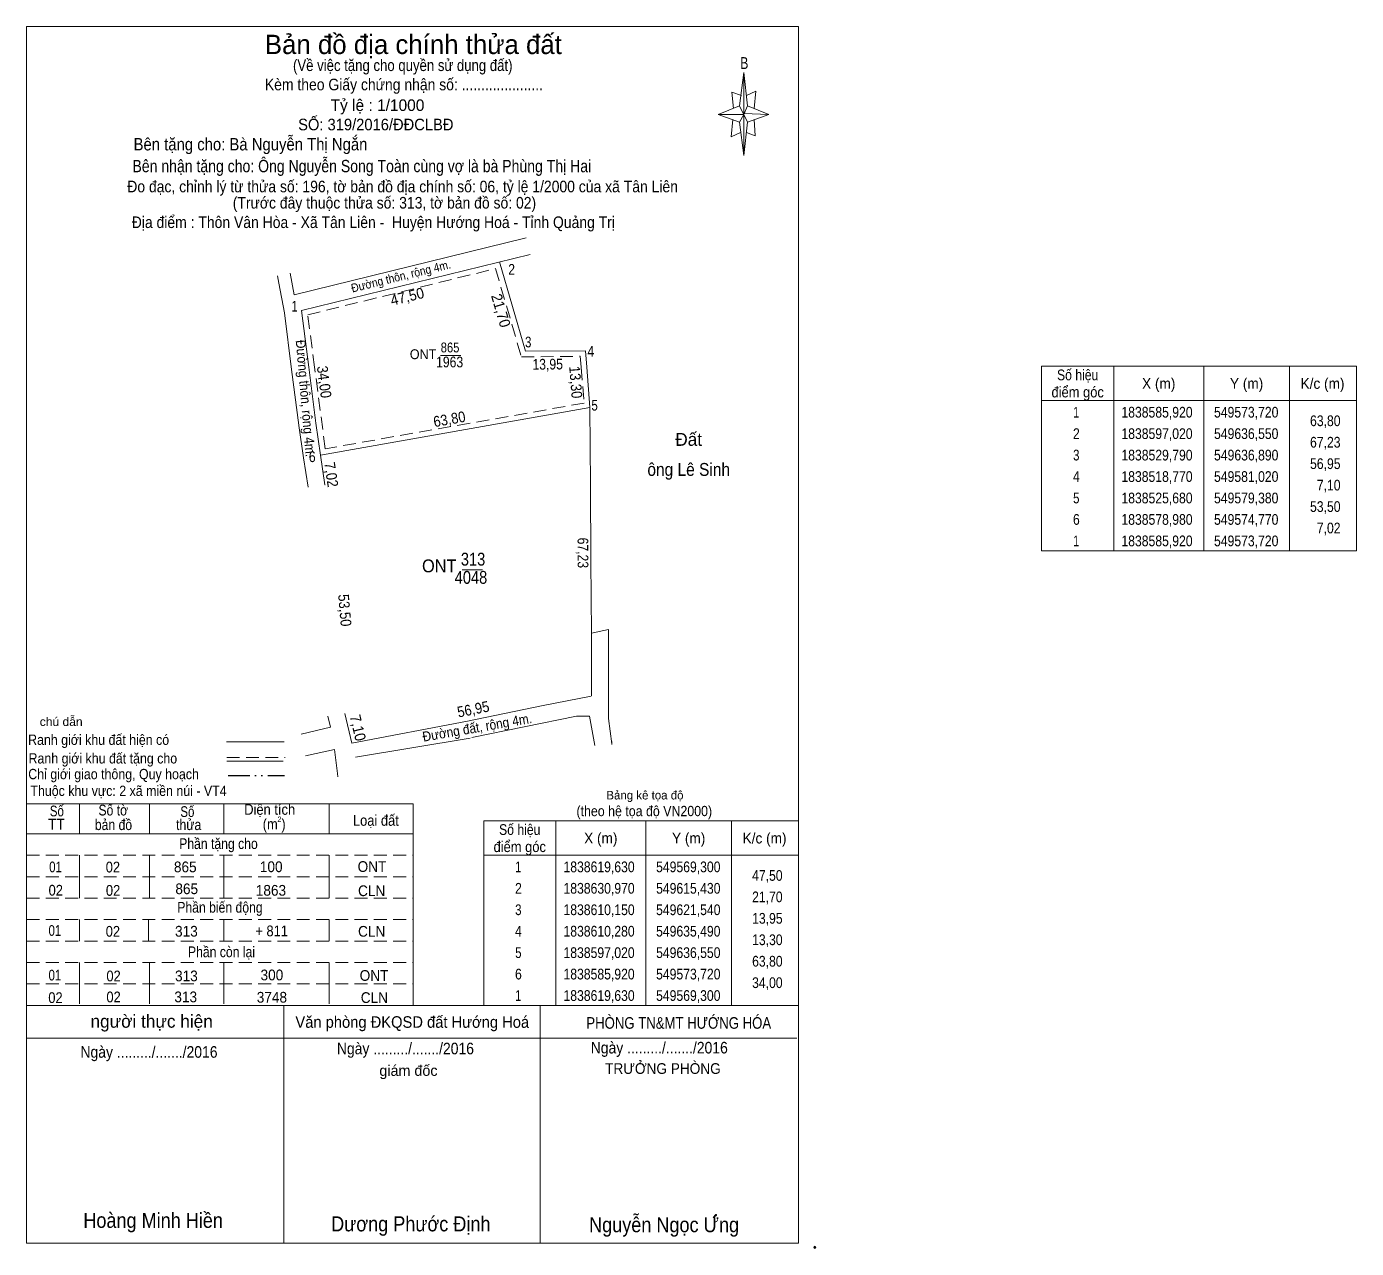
# Model space of a CAD drawing. Header units: metres. Extents: x 546685 to 549815, y 1838297 to 1838686.
# Drawn here: x 549505.2 to 549815.3, y 1838401 to 1838685.9 of the extents above; entities that cross this region are included whole.
import ezdxf
from ezdxf.enums import TextEntityAlignment as Align

# ---------------------------------------------------------------- set-up
doc = ezdxf.new("R2010")
doc.units = ezdxf.units.M
doc.header["$PDMODE"] = 32
doc.header["$PDSIZE"] = 0.5
for name, pattern in [('DASH_DOUBLE_DOT', [9.2, 5, -1.2, 0.3, -1.2, 0.3, -1.2]), ('DOTTED', [1.5, 0.3, -1.2]), ('MEDIUM_DASHED', [4.5, 3, -1.5])]:
    doc.linetypes.add(name, pattern=pattern)
for name, color, linetype, lineweight in [('1', 7, 'DOTTED', 13), ('14', 7, 'Continuous', 13), ('63', 7, 'Continuous', 13), ('7', 7, 'Continuous', 13)]:
    doc.layers.add(name, color=color, linetype=linetype, lineweight=lineweight)

msp = doc.modelspace()

# ---------------------------------------------------------------- hatches: boundary and pattern name
at = {"layer": '7'}
msp.add_hatch(color=256, dxfattribs=at).paths.add_polyline_path([(549666, 1838408.65), (549666.08, 1838408.71), (549666.1, 1838408.81), (549666.04, 1838408.87), (549665.96, 1838408.91), (549665.88, 1838408.87), (549665.8, 1838408.83), (549665.26, 1838408.23), (549665.4, 1838408.23)])

# ---------------------------------------------------------------- linework, layer by layer
at = {"layer": '1', "linetype": 'MEDIUM_DASHED'}
for points in [[(549572.33, 1838606.43), (549570.73, 1838618.65), (549614.54, 1838629.42), (549620.58, 1838608.85), (549634.3, 1838608.98), (549634.5, 1838606.43)], [(549634.5, 1838606.43), (549635.17, 1838598.08), (549574.82, 1838587.42), (549572.33, 1838606.43)]]:
    msp.add_lwpolyline(points, dxfattribs=at)
at = {"layer": '14'}
msp.add_line((549601.73, 1838609.15), (549606.45, 1838609.15), dxfattribs=at)
at = {"layer": '63'}
for p, q in [((549758.69, 1838606.65), (549758.69, 1838563.65)), ((549779.69, 1838606.65), (549779.69, 1838563.65)), ((549799.69, 1838606.65), (549799.69, 1838563.65)), ((549741.89, 1838598.65), (549815.29, 1838598.65)), ((549628.58, 1838500.65), (549628.58, 1838457.65)), ((549649.58, 1838500.65), (549649.58, 1838457.65)), ((549669.58, 1838500.65), (549669.58, 1838457.65)), ((549611.78, 1838492.65), (549685.18, 1838492.65))]:
    msp.add_line(p, q, dxfattribs=at)
for points in [[(549741.89, 1838606.65), (549815.29, 1838606.65), (549815.29, 1838563.65), (549741.89, 1838563.65)], [(549611.78, 1838500.65), (549685.18, 1838500.65), (549685.18, 1838457.65), (549611.78, 1838457.65)]]:
    msp.add_lwpolyline(points, close=True, dxfattribs=at)
at = {"layer": '7'}
for p, q in [((549671.46, 1838667.37), (549672.46, 1838675.17)), ((549673.26, 1838667.37), (549678.26, 1838665.37)), ((549671.46, 1838663.57), (549666.46, 1838665.37)), ((549674.86, 1838664.17), (549675.06, 1838660.37)), ((549673.26, 1838663.57), (549672.46, 1838655.77)), ((549675.06, 1838660.37), (549673.06, 1838661.17)), ((549567.6, 1838623.33), (549621.66, 1838636.62)), ((549569.3, 1838619.63), (549622.62, 1838632.74)), ((549615.43, 1838630.97), (549621.54, 1838610.15)), ((549563.98, 1838626), (549563.67, 1838627.74)), ((549567.6, 1838623.33), (549566.67, 1838628.33)), ((549565.33, 1838619.13), (549563.98, 1838626)), ((549565.33, 1838619.13), (549566.99, 1838605.93)), ((549635.49, 1838610.28), (549621.54, 1838610.15)), ((549566.99, 1838605.93), (549568.63, 1838592.91)), ((549636.55, 1838597.02), (549573.72, 1838585.92)), ((549569.76, 1838585.33), (549568.64, 1838592.82)), ((549573.72, 1838585.92), (549572.6, 1838593.41)), ((549570.81, 1838578.45), (549569.77, 1838585.32)), ((549606.76, 1838559.17), (549611.49, 1838559.17)), ((549636.88, 1838544.44), (549636.77, 1838561.25)), ((549640.88, 1838545.3), (549636.88, 1838544.44)), ((549636.89, 1838529.79), (549636.88, 1838544.44)), ((549640.88, 1838524.55), (549640.88, 1838545.3)), ((549575.41, 1838525.1), (549576.03, 1838522.51)), ((549579.38, 1838525.68), (549581.02, 1838518.77)), ((549640.88, 1838524.55), (549641.66, 1838518.61)), ((549569.18, 1838520.85), (549576.03, 1838522.51)), ((549607.97, 1838523.94), (549581.02, 1838518.77)), ((549551.78, 1838519.12), (549565.22, 1838519.12)), ((549608.62, 1838519.99), (549581.87, 1838515.56)), ((549641.67, 1838518.46), (549641.62, 1838519.21)), ((549570.25, 1838515.87), (549576.95, 1838517.35)), ((549576.95, 1838517.35), (549577.67, 1838511.72)), ((549551.86, 1838514.63), (549565.02, 1838514.63)), ((549577.67, 1838511.72), (549577.77, 1838510.91)), ((549505.18, 1838504.65), (549595.34, 1838504.65)), ((549517.54, 1838504.65), (549517.54, 1838497.81)), ((549533.82, 1838504.65), (549533.82, 1838497.65)), ((549551.14, 1838504.65), (549551.14, 1838497.65)), ((549575.74, 1838504.65), (549575.74, 1838497.65)), ((549595.34, 1838504.65), (549595.34, 1838457.65)), ((549505.18, 1838497.65), (549595.34, 1838497.65)), ((549517.54, 1838492.65), (549517.54, 1838482.65)), ((549533.82, 1838492.65), (549533.82, 1838482.65)), ((549551.14, 1838492.65), (549551.14, 1838482.65)), ((549575.74, 1838492.65), (549575.74, 1838482.65)), ((549517.54, 1838477.65), (549517.54, 1838472.65)), ((549533.62, 1838477.65), (549533.62, 1838472.65)), ((549551.14, 1838477.65), (549551.14, 1838472.65)), ((549575.74, 1838477.65), (549575.74, 1838472.65)), ((549517.54, 1838467.65), (549517.54, 1838458.01)), ((549533.82, 1838467.65), (549533.82, 1838458.01)), ((549551.14, 1838467.65), (549551.14, 1838458.01)), ((549575.74, 1838467.65), (549575.74, 1838458.01)), ((549505.18, 1838457.65), (549685.18, 1838457.65)), ((549565.18, 1838457.65), (549565.18, 1838402.25)), ((549624.98, 1838457.65), (549624.98, 1838402.25)), ((549505.18, 1838450.05), (549684.78, 1838450.05))]:
    msp.add_line(p, q, dxfattribs=at)
at = {"layer": '7', "linetype": 'MEDIUM_DASHED'}
for p, q in [((549551.86, 1838515.43), (549565.44, 1838515.43)), ((549505.18, 1838492.65), (549595.34, 1838492.65)), ((549505.18, 1838487.65), (549595.34, 1838487.65)), ((549505.18, 1838482.65), (549595.34, 1838482.65)), ((549505.18, 1838477.65), (549595.34, 1838477.65)), ((549505.18, 1838472.65), (549595.34, 1838472.65)), ((549505.18, 1838467.65), (549595.34, 1838467.65)), ((549505.18, 1838462.65), (549595.34, 1838462.65))]:
    msp.add_line(p, q, dxfattribs=at)
at = {"layer": '7', "linetype": 'DASH_DOUBLE_DOT', "lineweight": 25}
msp.add_line((549552.22, 1838511.28), (549565.3, 1838511.28), dxfattribs=at)
at = {"layer": '7'}
for points in [[(549505.18, 1838685.85), (549685.18, 1838685.85), (549685.18, 1838402.25), (549505.18, 1838402.25)], [(549672.46, 1838675.17), (549673.26, 1838667.37), (549672.46, 1838665.37)], [(549672.46, 1838665.37), (549666.46, 1838665.37), (549671.46, 1838667.37), (549673.26, 1838663.57), (549678.26, 1838665.37), (549672.46, 1838665.57)], [(549672.46, 1838665.37), (549672.46, 1838655.77), (549671.46, 1838663.57)], [(549666, 1838408.65), (549666.08, 1838408.71), (549666.1, 1838408.81), (549666.04, 1838408.87), (549665.96, 1838408.91), (549665.88, 1838408.87), (549665.8, 1838408.83), (549665.26, 1838408.23), (549665.4, 1838408.23)]]:
    msp.add_lwpolyline(points, close=True, dxfattribs=at)
for points in [[(549671.86, 1838669.77), (549669.66, 1838670.57), (549670.06, 1838666.77)], [(549673.06, 1838669.77), (549675.26, 1838670.77), (549674.86, 1838666.77)], [(549672.46, 1838665.37), (549671.46, 1838667.37), (549666.46, 1838665.37)], [(549669.86, 1838664.17), (549669.46, 1838660.17), (549671.66, 1838661.17)], [(549672.46, 1838665.37), (549673.26, 1838663.57), (549678.26, 1838665.37)], [(549563.98, 1838626), (549563.67, 1838627.74), (549563.98, 1838626)], [(549563.67, 1838627.74), (549563.98, 1838626), (549563.67, 1838627.74)], [(549569.3, 1838619.63), (549570.96, 1838606.43), (549572.6, 1838593.41)], [(549635.49, 1838610.28), (549635.8, 1838606.43), (549636.55, 1838597.02)], [(549636.77, 1838561.25), (549636.66, 1838579.05), (549636.55, 1838597.02)], [(549574.77, 1838578.98), (549574.76, 1838579.05), (549573.72, 1838585.92)], [(549607.97, 1838523.94), (549625.62, 1838527.57), (549636.82, 1838529.78)], [(549609.04, 1838520.09), (549633.43, 1838525.09), (549636.43, 1838525.1), (549637.68, 1838518.21)]]:
    msp.add_lwpolyline(points, dxfattribs=at)
msp.add_point((549688.98, 1838401.25), dxfattribs=at)

# ---------------------------------------------------------------- texts
at = {"layer": '1', "width": 0.85}
msp.add_text('1963', height=2.5, dxfattribs=at).set_placement((549603.83, 1838606.41), align=Align.CENTER)
at = {"layer": '14'}
for s, width, p in [('865', 0.85, (549603.93, 1838609.89)), ('ONT', 0.95, (549597.635, 1838608.32))]:
    msp.add_text(s, height=2.3, dxfattribs=dict(at, width=width)).set_placement(p, align=Align.CENTER)
at = {"layer": '63'}
for s, width, p in [(' 2', 0.85, (549619.08, 1838628)), (' 1', 0.75, (549568.39, 1838619.41)), (' 3', 0.8, (549622.9, 1838611.06)), (' 4', 0.85, (549637.55, 1838608.91)), (' 5', 0.8, (549638.38, 1838596.33)), ('63,80', 0.85, (549811.59, 1838592.7)), ('67,23', 0.85, (549811.59, 1838587.7)), (' 6', 0.85, (549572.58, 1838584.32)), ('56,95', 0.85, (549811.59, 1838582.7)), ('7,10', 0.85, (549811.59, 1838577.7)), ('53,50', 0.85, (549811.59, 1838572.7)), ('7,02', 0.85, (549811.59, 1838567.7)), ('47,50', 0.85, (549681.48, 1838486.7)), ('21,70', 0.85, (549681.48, 1838481.7)), ('13,95', 0.85, (549681.48, 1838476.7)), ('13,30', 0.85, (549681.48, 1838471.7)), ('63,80', 0.85, (549681.48, 1838466.7)), ('34,00', 0.85, (549681.48, 1838461.7))]:
    msp.add_text(s, height=2.5, dxfattribs=dict(at, width=width)).set_placement(p, align=Align.RIGHT)
for s, height, rotation, width, p in [('47,50', 2.5, 13.811, 0.95, (549594.242, 1838621.709)), ('21,70', 2.5, 286.355, 0.95, (549614.585, 1838619.297)), ('Đường thôn, rộng 4m.', 2.3, 274.932, 0.9, (549569.107, 1838599.074)), ('13,95', 2.5, 0.534, 0.85, (549626.708, 1838605.894)), ('34,00', 2.5, 277.47, 0.9, (549573.353, 1838602.848)), ('13,30', 2.5, 274.57, 0.9, (549632.007, 1838602.845)), ('63,80', 2.5, 10.019, 0.9, (549603.993, 1838593.11)), ('7,02', 2.5, 278.603, 0.9, (549574.999, 1838581.212)), ('67,23', 2.5, 270.29, 0.85, (549633.678, 1838563.151)), ('53,50', 2.5, 274.943, 0.9, (549578.142, 1838549.663)), ('56,95', 2.5, 11.158, 0.9, (549609.578, 1838525.491)), ('7,10', 2.5, 283.351, 0.95, (549581.228, 1838522.084))]:
    msp.add_text(s, height=height, rotation=rotation, dxfattribs=dict(at, width=width)).set_placement(p, align=Align.CENTER)
for s, width, p in [('Số hiệu', 0.85, (549750.29, 1838603.4)), ('điểm góc', 0.9, (549750.29, 1838599.4)), ('X (m)', 0.95, (549769.19, 1838601.4)), ('Y (m)', 0.95, (549789.685, 1838601.4)), ('K/c (m)', 0.95, (549807.39, 1838601.4)), (' 1', 0.75, (549749.585, 1838594.7)), ('1838585,920', 0.85, (549768.79, 1838594.7)), ('549573,720', 0.85, (549789.595, 1838594.7)), (' 2', 0.85, (549749.59, 1838589.7)), ('1838597,020', 0.85, (549768.79, 1838589.7)), ('549636,550', 0.85, (549789.595, 1838589.7)), (' 3', 0.8, (549749.59, 1838584.7)), ('1838529,790', 0.85, (549768.79, 1838584.7)), ('549636,890', 0.85, (549789.595, 1838584.7)), (' 4', 0.85, (549749.585, 1838579.7)), ('1838518,770', 0.85, (549768.79, 1838579.7)), ('549581,020', 0.85, (549789.595, 1838579.7)), (' 5', 0.8, (549749.59, 1838574.7)), ('1838525,680', 0.85, (549768.79, 1838574.7)), ('549579,380', 0.85, (549789.595, 1838574.7)), (' 6', 0.85, (549749.59, 1838569.7)), ('1838578,980', 0.85, (549768.79, 1838569.7)), ('549574,770', 0.85, (549789.595, 1838569.7)), (' 1', 0.75, (549749.585, 1838564.7)), ('1838585,920', 0.85, (549768.79, 1838564.7)), ('549573,720', 0.85, (549789.595, 1838564.7)), ('Số hiệu', 0.85, (549620.18, 1838497.4)), ('X (m)', 0.95, (549639.08, 1838495.4)), ('Y (m)', 0.95, (549659.575, 1838495.4)), ('K/c (m)', 0.95, (549677.28, 1838495.4)), ('điểm góc', 0.9, (549620.18, 1838493.4)), (' 1', 0.75, (549619.475, 1838488.7)), ('1838619,630', 0.85, (549638.68, 1838488.7)), ('549569,300', 0.85, (549659.485, 1838488.7)), (' 2', 0.85, (549619.48, 1838483.7)), ('1838630,970', 0.85, (549638.68, 1838483.7)), ('549615,430', 0.85, (549659.485, 1838483.7)), (' 3', 0.8, (549619.48, 1838478.7)), ('1838610,150', 0.85, (549638.68, 1838478.7)), ('549621,540', 0.85, (549659.485, 1838478.7)), (' 4', 0.85, (549619.475, 1838473.7)), ('1838610,280', 0.85, (549638.68, 1838473.7)), ('549635,490', 0.85, (549659.485, 1838473.7)), (' 5', 0.8, (549619.48, 1838468.7)), ('1838597,020', 0.85, (549638.68, 1838468.7)), ('549636,550', 0.85, (549659.485, 1838468.7)), (' 6', 0.85, (549619.48, 1838463.7)), ('1838585,920', 0.85, (549638.68, 1838463.7)), ('549573,720', 0.85, (549659.485, 1838463.7)), (' 1', 0.75, (549619.475, 1838458.7)), ('1838619,630', 0.85, (549638.68, 1838458.7)), ('549569,300', 0.85, (549659.485, 1838458.7))]:
    msp.add_text(s, height=2.5, dxfattribs=dict(at, width=width)).set_placement(p, align=Align.CENTER)
at = {"layer": '7'}
for s, height, p in [('Bản đồ địa chính thửa đất', 4.5, (549595.375, 1838679.45)), ('Tỷ lệ : 1/1000', 2.7, (549587.005, 1838666.18)), ('Đất', 3, (549659.575, 1838588.11)), ('Bảng kê tọa độ', 2, (549649.375, 1838505.67)), ('người thực hiện', 3, (549534.345, 1838452.45)), ('giám đốc', 2.5, (549594.23, 1838441.22))]:
    msp.add_text(s, height=height, dxfattribs=at).set_placement(p, align=Align.CENTER)
for s, height, width, p in [('(Về việc tặng cho quyền sử dụng đất)', 2.7, 0.85, (549592.9, 1838675.49)), ('B', 2.755, 0.75, (549672.56, 1838675.97)), ('Kèm theo Giấy chứng nhận số: .....................', 2.7, 0.9, (549593.175, 1838671)), ('SỐ: 319/2016/ĐĐCLBĐ', 2.7, 0.95, (549586.615, 1838661.67)), ('Đo đạc, chỉnh lý từ thửa số: 196, tờ bản đồ địa chính số: 06, tỷ lệ 1/2000 của xã Tân Liên', 2.7, 0.9, (549592.87, 1838647.22)), ('(Trước đây thuộc thửa số: 313, tờ bản đồ số: 02)', 2.7, 0.9, (549588.63, 1838643.43)), ('Địa điểm : Thôn Vân Hòa - Xã Tân Liên -  Huyện Hướng Hoá - Tỉnh Quảng Trị ', 2.7, 0.9, (549586.495, 1838638.89)), ('ông Lê Sinh', 3, 0.9, (549659.585, 1838581.11)), ('ONT', 3, 0.95, (549601.415, 1838558.62)), ('313', 3, 0.85, (549609.295, 1838560.19)), ('4048', 3, 0.85, (549608.81, 1838555.94)), ('chú dẫn', 2, 1.05, (549513.25, 1838522.8)), ('Ranh giới khu đất hiện có ', 2.4, 0.9, (549522.38, 1838518.39)), ('Ranh giới khu đất tặng cho ', 2.4, 0.9, (549523.365, 1838514.05)), ('Chỉ giới giao thông, Quy hoạch', 2.4, 0.9, (549525.465, 1838510.39)), ('Thuộc khu vực: 2 xã miền núi - VT4', 2.4, 0.9, (549528.95, 1838506.48)), ('Số', 2.5, 0.8, (549512.235, 1838501.73)), ('Số tờ', 2.5, 0.85, (549525.395, 1838501.93)), ('Số', 2.5, 0.8, (549542.675, 1838501.59)), ('Diện tích', 2.5, 0.9, (549561.87, 1838502.09)), ('(theo hệ tọa độ VN2000)', 2.4, 0.9, (549649.225, 1838501.77)), ('TT', 2.5, 0.95, (549512.145, 1838498.65)), ('bản đồ', 2.5, 0.85, (549525.44, 1838498.53)), ('thửa', 2.5, 0.85, (549542.985, 1838498.53)), ('(m )', 2.5, 0.9, (549562.915, 1838498.67)), ('2', 1.25, 0.8, (549564.145, 1838500.43)), ('Loại đất', 2.5, 0.9, (549586.63, 1838499.53)), ('Phần tặng cho ', 2.5, 0.85, (549550.32, 1838494.11)), ('01', 2.5, 0.8, (549511.935, 1838488.69)), ('02', 2.5, 0.9, (549525.305, 1838488.65)), ('865', 2.5, 0.95, (549542.185, 1838488.69)), ('100', 2.5, 0.95, (549562.225, 1838488.73)), ('ONT', 2.5, 0.95, (549585.725, 1838488.77)), ('02', 2.5, 0.9, (549511.985, 1838483.25)), ('02', 2.5, 0.9, (549525.345, 1838483.21)), ('865', 2.5, 0.95, (549542.525, 1838483.59)), ('1863', 2.5, 0.95, (549562.16, 1838483.23)), ('CLN', 2.5, 0.95, (549585.655, 1838483.13)), ('Phần biến động', 2.5, 0.85, (549550.27, 1838479.27)), ('01', 2.5, 0.8, (549511.785, 1838473.87)), ('02', 2.5, 0.9, (549525.305, 1838473.67)), ('313', 2.5, 0.95, (549542.45, 1838473.69)), ('+ 811', 2.5, 0.9, (549562.325, 1838473.77)), ('CLN', 2.5, 0.95, (549585.655, 1838473.67)), ('Phần còn lại', 2.5, 0.85, (549550.63, 1838468.89)), ('01', 2.5, 0.8, (549511.785, 1838463.46)), ('02', 2.5, 0.9, (549525.465, 1838463.26)), ('313', 2.5, 0.95, (549542.45, 1838463.28)), ('300', 2.5, 0.95, (549562.385, 1838463.5)), ('ONT', 2.5, 0.95, (549586.205, 1838463.38)), ('02', 2.5, 0.9, (549511.915, 1838458.21)), ('02', 2.5, 0.9, (549525.465, 1838458.37)), ('313', 2.5, 0.95, (549542.29, 1838458.39)), ('3748', 2.5, 0.95, (549562.39, 1838458.3)), ('CLN', 2.5, 0.95, (549586.285, 1838458.22)), ('Văn phòng ĐKQSD đất Hướng Hoá', 2.7, 0.95, (549595.115, 1838452.43)), ('PHÒNG TN&MT HƯỚNG HÓA', 2.7, 0.85, (549657.26, 1838452.21)), ('Ngày ........./......./2016', 2.7, 0.9, (549533.72, 1838445.45)), ('Ngày ........./......./2016', 2.7, 0.9, (549593.52, 1838446.25)), ('Ngày ........./......./2016', 2.7, 0.9, (549652.72, 1838446.45)), ('TRƯỞNG PHÒNG', 2.5, 0.95, (549653.57, 1838441.68)), ('Hoàng Minh Hiền', 3.5, 0.9, (549534.685, 1838405.79)), ('Dương Phước Định', 3.5, 0.9, (549594.78, 1838404.97)), ('Nguyễn Ngọc Ưng', 3.5, 0.9, (549653.845, 1838404.77))]:
    msp.add_text(s, height=height, dxfattribs=dict(at, width=width)).set_placement(p, align=Align.CENTER)
for s, width, p in [('Bên tặng cho: Bà Nguyễn Thị Ngắn', 0.9, (549530.13, 1838656.99)), ('Bên nhận tặng cho: Ông Nguyễn Song Toàn cùng vợ là bà Phùng Thị Hai', 0.85, (549529.87, 1838651.9))]:
    msp.add_text(s, height=2.88, dxfattribs=dict(at, width=width)).set_placement(p)
at = {"layer": '7', "width": 0.9}
for s, height, rotation, p in [('Đường thôn, rộng 4m.', 2, 13.811, (549592.701, 1838626.685)), ('Đường đất, rộng 4m.', 2.3, 9.811, (549610.454, 1838521.327))]:
    msp.add_text(s, height=height, rotation=rotation, dxfattribs=at).set_placement(p, align=Align.CENTER)

doc.saveas('drawing.dxf')
